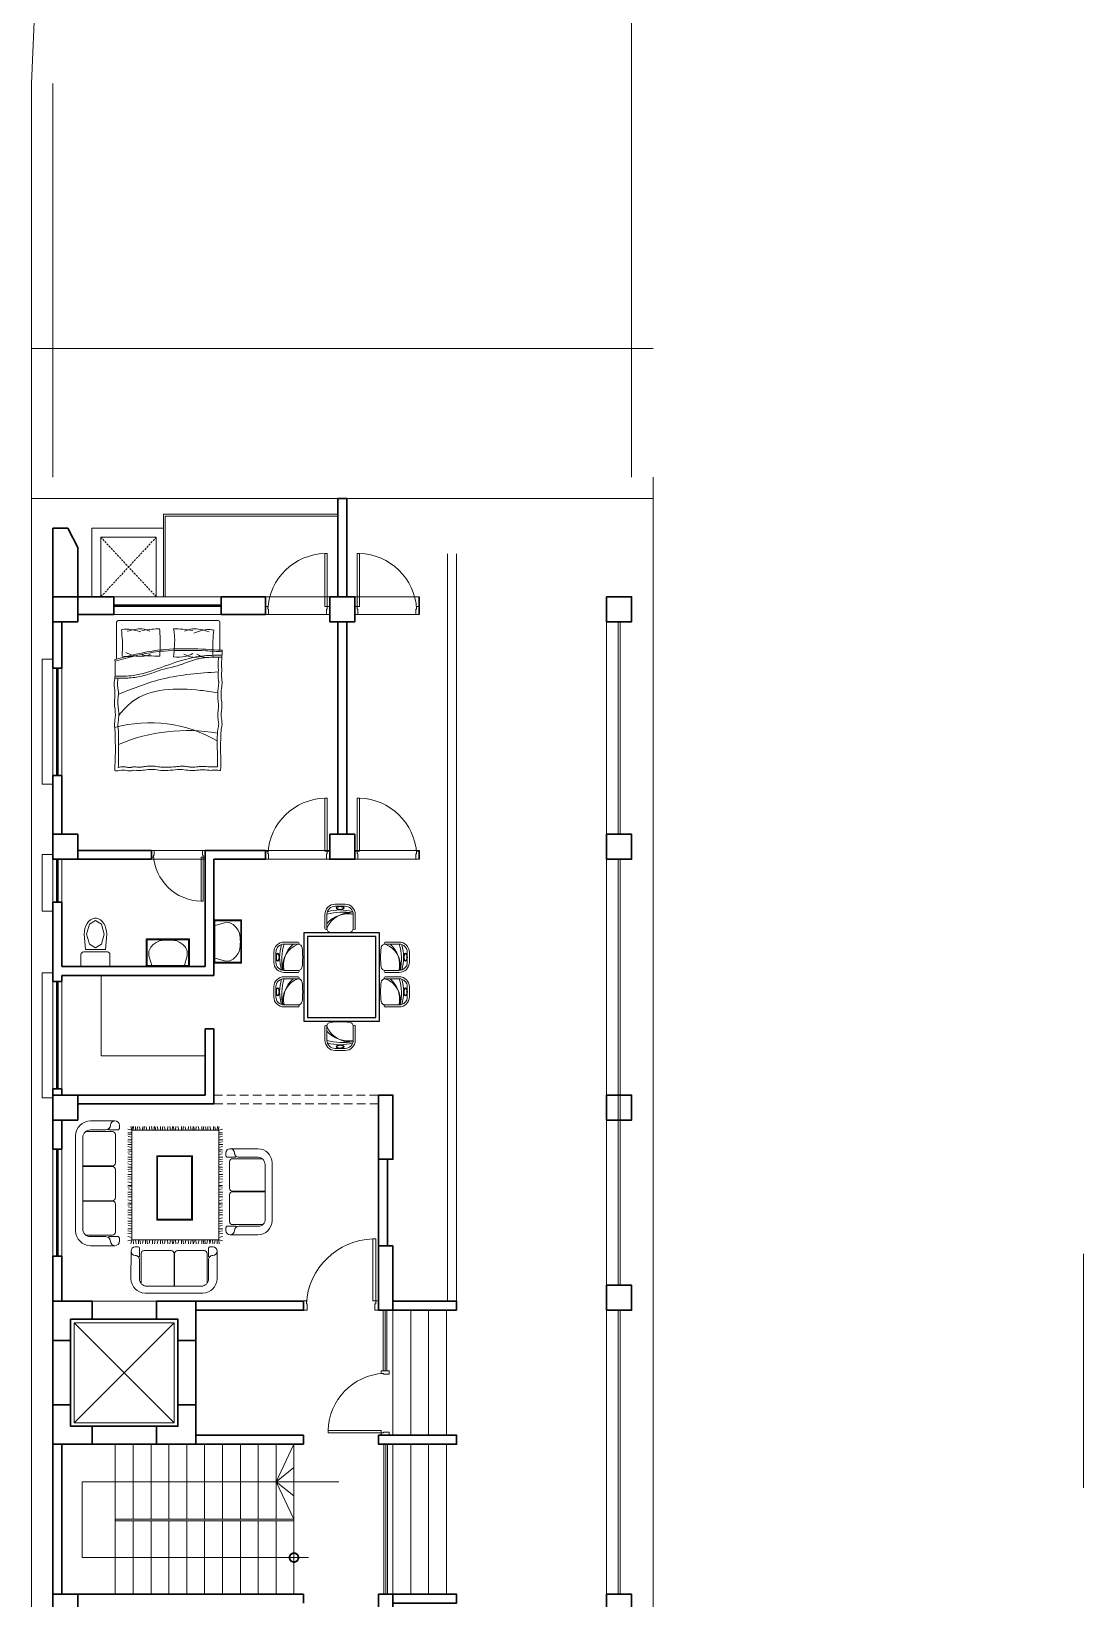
# Model space of a CAD drawing. Header units: inches. Extents: x 23587 to 406221, y -226199 to -75910.
# Drawn here: x 405384 to 405973, y -220460 to -219583 of the extents above; entities that cross this region are included whole.
import ezdxf

# ---------------------------------------------------------------- set-up
doc = ezdxf.new("R2010")
doc.units = ezdxf.units.IN
doc.header["$LTSCALE"] = 25.4
doc.header["$MEASUREMENT"] = 0
doc.linetypes.add('DASHED', pattern=[0.75, 0.5, -0.25])
doc.linetypes.add('DASHED2', pattern=[9.525, 6.35, -3.175])
doc.layers.add('DOOR', color=42, linetype='Continuous')
for name, color, linetype, lineweight in [('FIXTURE', 8, 'Continuous', 13), ('Fresh air fan', 250, 'Continuous', 0), ('FUR', 24, 'Continuous', 13)]:
    doc.layers.add(name, color=color, linetype=linetype, lineweight=lineweight)

# ---------------------------------------------------------------- blocks, each defined once
blk = doc.blocks.new('VNBVN')
at = {"layer": 'DOOR', "color": 8, "lineweight": 5}
for points in [[(24894.12, -74768.93), (24892.62, -74768.93), (24892.62, -74801.93), (24894.12, -74801.93)], [(24855.62, -74801.93), (24855.62, -74806.93), (24857.62, -74806.93), (24857.62, -74803.43), (24857.12, -74803.43), (24857.12, -74801.93)], [(24895.62, -74801.93), (24895.62, -74806.93), (24893.62, -74806.93), (24893.62, -74803.43), (24894.12, -74803.43), (24894.12, -74801.93)]]:
    blk.add_lwpolyline(points, close=True, dxfattribs=at)
blk.add_arc((24893.65, -74805.51), 36.59, 91.61664, 176.74645, dxfattribs=at)
blk = doc.blocks.new('FGHFDHF')
at = {"layer": 'FUR', "color": 253, "lineweight": 5}
for p, q in [((956.1, -4475.44), (989.1, -4475.44)), ((987.2, -4475.44), (1011.99, -4475.44)), ((955.15, -4492.06), (955.15, -4476.39)), ((1012.94, -4476.39), (1012.94, -4497.01))]:
    blk.add_line(p, q, dxfattribs=at)
for centre, radius, start, end in [((956.1, -4476.39), 0.95, 90, 180), ((1011.99, -4476.39), 0.95, 0, 90), ((973.25, -4636.83), 99.85, 67.28718, 99.64959), ((994.26, -4607.39), 74.77, 74.62827, 120.25371)]:
    blk.add_arc(centre, radius, start, end, dxfattribs=at)
for points in [[(958.53, -4480.71), (961.17, -4480.43), (969.81, -4482.53)], [(958.53, -4480.71), (959.07, -4486.67), (958.95, -4495.71)], [(961.2, -4481.62), (970.54, -4480.09), (974.91, -4481.26)], [(970.3, -4481.05), (975.97, -4480.29), (981.07, -4479.96)], [(981.07, -4479.96), (980.59, -4483.29), (981.15, -4495.69)], [(988.86, -4479.96), (988.56, -4488.07), (988.78, -4495.33)], [(998.92, -4481.05), (993.25, -4480.29), (988.86, -4479.96)], [(1006.96, -4481.41), (998.68, -4480.09), (994.31, -4481.26)], [(1010.26, -4480.5), (1006.99, -4480.22), (999.41, -4481.79)], [(1010.26, -4480.5), (1009.72, -4486.67), (1009.84, -4495.35)], [(953.85, -4492.06), (990.03, -4492.03), (1013.99, -4497.29)], [(953.85, -4492.06), (954.05, -4496.42), (954.2, -4500.53), (954.12, -4503.97), (954.27, -4506.04), (953.9, -4509.69), (954.2, -4513.28), (954.35, -4519.34), (953.96, -4522.76), (954.42, -4529.17), (953.91, -4533.48), (954.51, -4537.37), (954.68, -4540.71), (954.64, -4552.34), (954.53, -4556.51), (954.79, -4559.39)], [(953.97, -4494.8), (965.52, -4495.31), (989.03, -4502.05), (1003.61, -4506.17), (1013.8, -4506.55)], [(958.95, -4495.71), (963.65, -4495.92), (968.1, -4494.25)], [(965.42, -4495.48), (970.32, -4495.97), (975.3, -4494.23)], [(970.21, -4493.84), (974.47, -4495.51), (981.15, -4495.69)], [(998.82, -4494.7), (994.74, -4495.15), (988.78, -4495.33)], [(1007.7, -4493.36), (998.9, -4495.61), (993.92, -4494.23)], [(1009.84, -4495.35), (1005.57, -4495.56), (1000.34, -4494.66)], [(1013.96, -4559.4), (1013.82, -4555.04), (1013.72, -4543.93), (1013.83, -4540.48), (1013.71, -4538.41), (1014.12, -4534.77), (1013.87, -4531.17), (1013.79, -4525.11), (1014.22, -4521.7), (1013.85, -4515.29), (1014.4, -4510.98), (1013.85, -4507.09), (1013.72, -4503.75), (1013.82, -4499.11), (1013.84, -4498.08), (1013.99, -4497.29)], [(956.04, -4504.12), (986.93, -4508.02), (1011.93, -4516.66)], [(956.33, -4515.81), (965.94, -4514.49), (1004.34, -4520.97), (1011.76, -4528.47)], [(1013.96, -4559.4), (1013.3, -4559.58), (1009.2, -4559.13), (1005.75, -4559.63), (1003.6, -4559.28), (1000.03, -4559.39), (996.36, -4558.98), (991.63, -4558.86), (986.96, -4559.41), (976.16, -4558.83), (971.74, -4559.33), (967.98, -4559.2), (964.41, -4558.94), (960.05, -4559.27), (957.67, -4559.14), (954.79, -4559.39)]]:
    blk.add_spline(points, degree=3, dxfattribs=at)
for points, knots in [([(953.87, -4492.86), (956.91, -4492.68), (959.92, -4492.49), (968.91, -4492.07), (974.87, -4491.96), (987.19, -4492.51), (989.11, -4492.71), (992.94, -4493.22), (994.85, -4493.54), (1000.58, -4494.65), (1004.38, -4495.58), (1010.05, -4497.06), (1011.91, -4497.56), (1013.78, -4498.07)], [0, 0, 0, 0, 9.44479, 9.44479, 28.334371, 28.334371, 34.525324, 34.525324, 40.716276, 40.716276, 53.09818, 53.09818, 59.167455, 59.167455, 59.167455, 59.167455]), ([(954.02, -4495.95), (954.66, -4495.94), (955.22, -4495.93), (956.92, -4495.91), (958.04, -4495.91), (960.65, -4495.96), (962.12, -4496.04), (964.34, -4496.28), (965.11, -4496.39), (966.63, -4496.67), (967.39, -4496.84), (969.67, -4497.43), (971.19, -4497.91), (975.62, -4499.52), (978.55, -4500.82), (987.59, -4502.73), (989.16, -4503.37), (992.33, -4504.56), (993.94, -4505.11), (996.99, -4506.02), (998.44, -4506.39), (1001.18, -4506.96), (1002.47, -4507.18), (1005.06, -4507.48), (1006.36, -4507.57), (1009.75, -4507.71), (1011.84, -4507.7), (1014.17, -4507.64)], [0, 0, 0, 0, 1.782034, 1.782034, 5.346101, 5.346101, 10.196119, 10.196119, 12.82454, 12.82454, 15.45296, 15.45296, 20.709801, 20.709801, 30.775139, 30.775139, 35.955445, 35.955445, 41.13575, 41.13575, 45.691005, 45.691005, 49.650261, 49.650261, 53.609516, 53.609516, 60.078988, 60.078988, 60.078988, 60.078988]), ([(955.96, -4495.92), (955.98, -4496.87), (955.99, -4497.06), (956.03, -4497.74), (956.06, -4498.24), (956.09, -4499.23), (956.1, -4499.71), (956.1, -4500.5), (956.09, -4500.81), (956.07, -4501.4), (956.05, -4501.69), (956.01, -4502.52), (955.99, -4503.04), (956.01, -4503.73), (956.02, -4503.93), (956.06, -4504.37), (956.08, -4504.6), (956.13, -4505.14), (956.16, -4505.44), (956.17, -4505.96), (956.17, -4506.16), (956.16, -4506.55), (956.15, -4506.74), (956.1, -4507.3), (956.06, -4507.64), (955.97, -4508.33), (955.92, -4508.65), (955.85, -4509.17), (955.83, -4509.37), (955.8, -4509.71), (955.79, -4509.86), (955.79, -4510.33), (955.81, -4510.68), (955.87, -4511.46), (955.93, -4511.9), (956.05, -4512.84), (956.12, -4513.34), (956.23, -4514.35), (956.27, -4514.86), (956.37, -4516.4), (956.39, -4517.43), (956.31, -4518.85), (956.28, -4519.22), (956.19, -4519.96), (956.15, -4520.31), (956.04, -4521.04), (955.99, -4521.41), (955.91, -4522.04), (955.89, -4522.3), (955.86, -4522.75), (955.86, -4522.94), (955.86, -4523.35), (955.87, -4523.55), (955.91, -4524.19), (955.96, -4524.64), (956.12, -4525.86), (956.23, -4526.66), (956.32, -4527.88), (956.33, -4528.26), (956.33, -4528.85), (956.33, -4529.06), (956.29, -4529.7), (956.24, -4530.11), (956.08, -4531.22), (955.95, -4531.87), (955.84, -4532.7), (955.82, -4532.94), (955.81, -4533.34), (955.81, -4533.5), (955.83, -4533.84), (955.84, -4534.02), (955.92, -4534.58), (955.99, -4534.99), (956.17, -4535.87), (956.27, -4536.35), (956.39, -4537.08), (956.42, -4537.31), (956.47, -4537.76), (956.49, -4537.99), (956.54, -4538.65), (956.55, -4539.08), (956.57, -4539.89), (956.58, -4540.27), (956.58, -4541.38), (956.59, -4542.12), (956.59, -4543.62), (956.58, -4544.38), (956.54, -4552.56), (956.52, -4552.97), (956.48, -4553.77), (956.46, -4554.16), (956.42, -4554.97), (956.41, -4555.38), (956.41, -4556.17), (956.43, -4556.56), (956.46, -4557.06), (956.47, -4557.17), (956.47, -4557.28)], [4.978875, 4.978875, 4.978875, 4.978875, 5.579958, 5.579958, 7.128971, 7.128971, 8.556084, 8.556084, 9.447278, 9.447278, 10.338472, 10.338472, 12.12086, 12.12086, 12.894639, 12.894639, 13.668418, 13.668418, 14.503571, 14.503571, 15.001558, 15.001558, 15.499545, 15.499545, 16.495519, 16.495519, 17.564655, 17.564655, 18.292536, 18.292536, 18.900849, 18.900849, 20.192298, 20.192298, 21.675724, 21.675724, 23.192838, 23.192838, 24.709952, 24.709952, 27.744179, 27.744179, 28.804202, 28.804202, 29.864225, 29.864225, 31.092823, 31.092823, 32.047926, 32.047926, 32.815273, 32.815273, 33.58262, 33.58262, 35.117314, 35.117314, 37.547779, 37.547779, 38.580626, 38.580626, 39.140234, 39.140234, 40.25945, 40.25945, 42.367848, 42.367848, 43.307358, 43.307358, 44.028218, 44.028218, 44.749078, 44.749078, 46.190798, 46.190798, 47.632517, 47.632517, 48.262773, 48.262773, 48.893028, 48.893028, 50.153538, 50.153538, 51.319075, 51.319075, 53.650149, 53.650149, 55.981222, 55.981222, 57.240447, 57.240447, 58.499671, 58.499671, 59.872408, 59.872408, 61.240897, 61.240897, 61.619663, 61.619663, 61.619663, 61.619663]), ([(1012.01, -4557.66), (1012.01, -4557.64), (1012.01, -4557.62), (1011.99, -4556.94), (1011.97, -4556.29), (1011.92, -4555.16), (1011.9, -4554.68), (1011.85, -4553.69), (1011.83, -4553.19), (1011.81, -4552.2), (1011.8, -4544.72), (1011.82, -4543.93), (1011.83, -4543.62), (1011.86, -4543.03), (1011.88, -4542.75), (1011.93, -4541.91), (1011.95, -4541.39), (1011.94, -4540.7), (1011.94, -4540.51), (1011.9, -4540.07), (1011.88, -4539.83), (1011.84, -4539.29), (1011.82, -4538.99), (1011.81, -4538.47), (1011.81, -4538.27), (1011.83, -4537.88), (1011.84, -4537.69), (1011.89, -4537.14), (1011.94, -4536.79), (1012.04, -4536.11), (1012.1, -4535.78), (1012.17, -4535.27), (1012.19, -4535.07), (1012.22, -4534.73), (1012.23, -4534.58), (1012.25, -4534.1), (1012.23, -4533.76), (1012.17, -4532.98), (1012.12, -4532.54), (1012.01, -4531.6), (1011.95, -4531.09), (1011.85, -4530.08), (1011.82, -4529.57), (1011.74, -4528.03), (1011.73, -4527), (1011.83, -4525.58), (1011.87, -4525.21), (1011.96, -4524.48), (1012.01, -4524.13), (1012.12, -4523.4), (1012.18, -4523.02), (1012.26, -4522.4), (1012.29, -4522.14), (1012.32, -4521.68), (1012.33, -4521.49), (1012.33, -4521.09), (1012.32, -4520.88), (1012.29, -4520.25), (1012.24, -4519.8), (1012.1, -4518.58), (1012, -4517.77), (1011.93, -4516.55), (1011.92, -4516.18), (1011.93, -4515.58), (1011.93, -4515.37), (1011.98, -4514.73), (1012.03, -4514.32), (1012.21, -4513.22), (1012.34, -4512.56), (1012.46, -4511.73), (1012.48, -4511.49), (1012.5, -4511.1), (1012.51, -4510.94), (1012.49, -4510.6), (1012.48, -4510.42), (1012.41, -4509.86), (1012.34, -4509.45), (1012.23, -4508.86), (1012.23, -4508.66), (1012.2, -4507.68)], [1.890882, 1.890882, 1.890882, 1.890882, 1.960247, 1.960247, 4.030945, 4.030945, 5.579958, 5.579958, 7.128971, 7.128971, 8.556084, 8.556084, 9.447278, 9.447278, 10.338472, 10.338472, 12.12086, 12.12086, 12.894639, 12.894639, 13.668418, 13.668418, 14.503571, 14.503571, 15.001558, 15.001558, 15.499545, 15.499545, 16.495519, 16.495519, 17.564655, 17.564655, 18.292536, 18.292536, 18.900849, 18.900849, 20.192298, 20.192298, 21.675724, 21.675724, 23.192838, 23.192838, 24.709952, 24.709952, 27.744179, 27.744179, 28.804202, 28.804202, 29.864225, 29.864225, 31.092823, 31.092823, 32.047926, 32.047926, 32.815273, 32.815273, 33.58262, 33.58262, 35.117314, 35.117314, 37.547779, 37.547779, 38.580626, 38.580626, 39.140234, 39.140234, 40.25945, 40.25945, 42.367848, 42.367848, 43.307358, 43.307358, 44.028218, 44.028218, 44.749078, 44.749078, 46.190798, 46.190798, 46.680276, 46.680276, 46.680276, 46.680276]), ([(1012.01, -4557.66), (1011.95, -4557.65), (1011.88, -4557.63), (1011.46, -4557.55), (1011.06, -4557.45), (1010.37, -4557.33), (1010.13, -4557.29), (1009.7, -4557.25), (1009.53, -4557.23), (1009.2, -4557.23), (1009.04, -4557.23), (1008.74, -4557.25), (1008.59, -4557.26), (1008.18, -4557.31), (1007.92, -4557.36), (1007.27, -4557.49), (1006.92, -4557.57), (1006.32, -4557.69), (1006.07, -4557.73), (1005.84, -4557.73), (1005.79, -4557.73), (1005.67, -4557.72), (1005.6, -4557.72), (1005.38, -4557.68), (1005.2, -4557.65), (1004.81, -4557.57), (1004.62, -4557.53), (1004.27, -4557.46), (1004.12, -4557.43), (1003.82, -4557.39), (1003.67, -4557.37), (1003.39, -4557.35), (1003.25, -4557.34), (1002.84, -4557.33), (1002.58, -4557.33), (1001.77, -4557.37), (1001.27, -4557.42), (1000.58, -4557.47), (1000.37, -4557.48), (1000.04, -4557.49), (999.92, -4557.49), (999.67, -4557.49), (999.55, -4557.48), (999.16, -4557.45), (998.89, -4557.43), (998.2, -4557.34), (997.76, -4557.27), (996.84, -4557.13), (996.34, -4557.06), (995.35, -4556.95), (994.86, -4556.92), (993.68, -4556.87), (993, -4556.87), (992.02, -4556.92), (991.72, -4556.94), (990.81, -4557.04), (990.22, -4557.13), (989.17, -4557.29), (988.7, -4557.36), (987.89, -4557.46), (987.55, -4557.49), (987, -4557.52), (986.79, -4557.52), (986.34, -4557.5), (986.11, -4557.49), (980.9, -4557.42), (980.4, -4557.35), (979.1, -4557.16), (978.28, -4557.03), (977.06, -4556.94), (976.71, -4556.92), (976.12, -4556.92), (975.89, -4556.93), (975.45, -4556.95), (975.23, -4556.97), (974.59, -4557.04), (974.18, -4557.09), (973.36, -4557.21), (972.95, -4557.27), (972.29, -4557.36), (972.04, -4557.39), (971.57, -4557.44), (971.37, -4557.45), (970.93, -4557.46), (970.72, -4557.47), (970.05, -4557.46), (969.6, -4557.44), (968.54, -4557.36), (967.93, -4557.29), (966.63, -4557.15), (965.95, -4557.08), (964.98, -4557.04), (964.73, -4557.04), (964.16, -4557.04), (963.86, -4557.06), (963.29, -4557.1), (963.01, -4557.13), (962.2, -4557.21), (961.7, -4557.28), (960.99, -4557.34), (960.76, -4557.35), (960.39, -4557.37), (960.25, -4557.37), (959.94, -4557.37), (959.76, -4557.36), (959.38, -4557.34), (959.18, -4557.32), (958.71, -4557.29), (958.44, -4557.27), (957.88, -4557.24), (957.6, -4557.24), (957.05, -4557.25), (956.78, -4557.26), (956.5, -4557.28), (956.49, -4557.28), (956.47, -4557.28)], [2.468295, 2.468295, 2.468295, 2.468295, 2.72176, 2.72176, 3.951616, 3.951616, 4.554057, 4.554057, 4.947685, 4.947685, 5.279448, 5.279448, 5.611211, 5.611211, 6.274736, 6.274736, 7.407159, 7.407159, 8.539581, 8.539581, 8.895906, 8.895906, 9.25223, 9.25223, 9.96488, 9.96488, 10.540138, 10.540138, 10.926568, 10.926568, 11.265437, 11.265437, 11.604305, 11.604305, 12.282043, 12.282043, 13.80513, 13.80513, 14.589285, 14.589285, 15.07888, 15.07888, 15.568475, 15.568475, 16.547664, 16.547664, 17.979548, 17.979548, 19.423334, 19.423334, 20.86712, 20.86712, 22.816137, 22.816137, 23.668334, 23.668334, 25.42301, 25.42301, 26.987851, 26.987851, 28.246059, 28.246059, 29.092679, 29.092679, 29.9393, 29.9393, 31.632541, 31.632541, 34.096495, 34.096495, 35.066902, 35.066902, 35.672463, 35.672463, 36.278023, 36.278023, 37.489145, 37.489145, 38.810083, 38.810083, 39.709316, 39.709316, 40.493116, 40.493116, 41.276917, 41.276917, 42.844517, 42.844517, 44.859637, 44.859637, 46.874757, 46.874757, 47.587839, 47.587839, 48.406198, 48.406198, 49.224558, 49.224558, 50.861277, 50.861277, 51.682262, 51.682262, 52.22872, 52.22872, 52.899541, 52.899541, 53.570363, 53.570363, 54.377246, 54.377246, 55.115182, 55.115182, 55.853119, 55.853119, 55.895222, 55.895222, 55.895222, 55.895222])]:
    blk.add_open_spline(points, degree=3, knots=knots, dxfattribs=at)
blk = doc.blocks.new('BVBVC')
at = {"layer": 'FIXTURE'}
for p, q in [((33100.48, 896.08), (33098.14, 895.01)), ((33103.06, 896.03), (33100.48, 896.08)), ((33108.95, 894.33), (33103.06, 896.03)), ((33095.47, 891.94), (33094.65, 890.17)), ((33096.64, 893.61), (33095.47, 891.94)), ((33098.14, 895.01), (33096.64, 893.61)), ((33108.95, 876.33), (33108.95, 894.33)), ((33094.65, 880.48), (33095.47, 878.72)), ((33095.47, 878.72), (33096.64, 877.04)), ((33096.64, 877.04), (33098.14, 875.64)), ((33098.14, 875.64), (33100.48, 874.58)), ((33100.48, 874.58), (33103.06, 874.63)), ((33103.06, 874.63), (33108.95, 876.33))]:
    blk.add_line(p, q, dxfattribs=at)
blk.add_arc((33119.15, 885.33), 24.97, 168.8173, 191.1827, dxfattribs=at)
blk = doc.blocks.new('COM')
at = {"layer": 'FIXTURE', "linetype": 'Continuous'}
for p, q in [((-9.65, 29.96), (8.35, 29.96)), ((-9.65, 22.46), (-9.65, 29.96)), ((8.35, 29.96), (8.35, 22.46)), ((6.85, 20.96), (-8.15, 20.96)), ((-7.65, 9.96), (-6.81, 19.46)), ((-7.65, 9.96), (-7.53, 8.12)), ((5.52, 19.46), (-6.81, 19.46)), ((-4.37, 16.17), (-6.15, 9.96)), ((-6.15, 9.96), (-4.37, 3.75)), ((-0.65, 18.46), (-4.37, 16.17)), ((3.08, 16.17), (-0.65, 18.46)), ((4.85, 9.96), (3.08, 16.17)), ((3.08, 3.75), (4.85, 9.96)), ((6.35, 9.96), (5.52, 19.46)), ((6.23, 8.12), (6.35, 9.96)), ((-7.53, 8.12), (-7.17, 6.34)), ((-7.17, 6.34), (-6.6, 4.69)), ((-6.6, 4.69), (-5.82, 3.22)), ((-5.82, 3.22), (-4.86, 1.98)), ((-4.86, 1.98), (-3.77, 1.01)), ((-4.37, 3.75), (-0.65, 1.46)), ((-3.77, 1.01), (-2.56, 0.34)), ((-2.56, 0.34), (-1.29, 0)), ((-1.29, 0), (0, 0)), ((-0.65, 1.46), (3.08, 3.75)), ((0, 0), (1.27, 0.34)), ((1.27, 0.34), (2.47, 1.01)), ((2.47, 1.01), (3.57, 1.98)), ((3.57, 1.98), (4.53, 3.22)), ((4.53, 3.22), (5.31, 4.69)), ((5.31, 4.69), (5.88, 6.34)), ((5.88, 6.34), (6.23, 8.12))]:
    blk.add_line(p, q, dxfattribs=at)
for centre, start, end in [((-8.15, 22.46), 180, 270), ((6.85, 22.46), 270, 0)]:
    blk.add_arc(centre, 1.5, start, end, dxfattribs=at)
blk = doc.blocks.new('SC')
at = {"layer": 'FUR', "color": 251, "lineweight": 5, "true_color": 0x636466}
for p, q in [((-11.4, -3.6), (-11.4, 6.6)), ((-9.9, -3.6), (-9.9, 6.6)), ((9.3, -3.6), (9.3, 6.6)), ((10.8, -3.6), (10.8, 6.6)), ((-3.9, -9.6), (3.3, -9.6)), ((-3.9, -11.1), (3.3, -11.1))]:
    blk.add_line(p, q, dxfattribs=at)
for centre, radius, start, end in [((-10.7, 6.6), 0.749, 0, 180), ((-6.9, 6.6), 3, 97.5016, 180), ((-6, 16.3), 20.3, 258.8938, 318.844), ((-7.1, 12.9), 17.6, 260.9859, 338.7364), ((-0.3, -43.6), 53.6, 82.4984, 97.5016), ((6.3, 6.6), 3, 0, 82.4984), ((10, 6.6), 0.749, 0, 180), ((-3.9, -3.6), 7.5, 180, 270), ((-3.9, -3.6), 6, 180, 270), ((-1.9, 33.6), 38.9, 258.169, 286.7102), ((-0.3, 24.1), 31, 252.5915, 287.4085), ((3.3, -3.6), 6, 270, 0), ((3.3, -3.6), 7.5, 270, 0)]:
    blk.add_arc(centre, radius, start, end, dxfattribs=at)
at = {"layer": 'FUR', "color": 251, "lineweight": 5, "true_color": 0x636466, "extrusion": (0, 0, -1)}
blk.add_ellipse((-0.3, -8.3), major_axis=(2.95, 0), ratio=0.451831, dxfattribs=at)
at = {"layer": 'FUR', "color": 251, "lineweight": 5, "true_color": 0x636466}
blk.add_open_spline([(2.3, -8.3), (2.3, -8.3), (2.3, -8.4), (2.2, -8.5), (2.2, -8.6), (2, -8.7), (1.9, -8.8), (1.5, -9), (1.1, -9.1), (0.2, -9.3), (-0.3, -9.3), (-1.2, -9.2), (-1.7, -9.1), (-2.3, -8.9), (-2.5, -8.8), (-2.8, -8.6), (-2.8, -8.5), (-2.9, -8.4), (-2.9, -8.3), (-2.9, -8.2), (-2.9, -8.1), (-2.7, -8), (-2.6, -7.9), (-2.4, -7.7), (-2.2, -7.6), (-1.6, -7.4), (-1, -7.3), (0.1, -7.3), (0.7, -7.4), (1.5, -7.6), (1.7, -7.7), (2.1, -7.9), (2.2, -8), (2.3, -8.2), (2.3, -8.2), (2.3, -8.3), (2.3, -8.3), (2.3, -8.3)], degree=3, knots=[0, 0, 0, 0, 0.234262, 0.234262, 0.468524, 0.468524, 0.702786, 0.702786, 1.220033, 1.220033, 1.73728, 1.73728, 2.254527, 2.254527, 2.632082, 2.632082, 2.916235, 2.916235, 3.200389, 3.200389, 3.484542, 3.484542, 3.768696, 3.768696, 4.052849, 4.052849, 4.656099, 4.656099, 5.25935, 5.25935, 5.665501, 5.665501, 5.976888, 5.976888, 6.228256, 6.228256, 6.283185, 6.283185, 6.283185, 6.283185], dxfattribs=at)
blk = doc.blocks.new('gfhjfdjh')
at = {"layer": 'Fresh air fan', "color": 250, "lineweight": 5, "ltscale": 0.09}
for p, q in [((15038.19, -15862.53), (14995.89, -15862.53)), ((14995.89, -15862.53), (14995.89, -15911.92)), ((15038.19, -15862.53), (15038.19, -15911.92)), ((15038.19, -15911.92), (14995.89, -15911.92))]:
    blk.add_line(p, q, dxfattribs=at)
at = {"layer": 'Fresh air fan', "color": 250, "lineweight": 25, "ltscale": 0.09}
for points in [[(14995.89, -15862.53), (15038.19, -15862.53), (15038.19, -15911.92), (14995.89, -15911.92)], [(14997.89, -15864.53), (15036.19, -15864.53), (15036.19, -15909.92), (14997.89, -15909.92)]]:
    blk.add_lwpolyline(points, close=True, dxfattribs=at)
at = {"layer": 'FUR'}
for p, xscale, yscale, zscale, rotation in [((15015.96, -15854.6), 0.764999999992142, 0.764999999992142, 0.764999999992142, 180), ((14987.6, -15879.19), 0.7650000000012369, 0.7650000000012369, 0.7650000000012369, 270), ((15046.47, -15879.19), -0.7650000000012369, 0.7650000000012369, 0.7650000000012369, 90), ((14987.6, -15898.54), 0.7650000000012369, 0.7650000000012369, 0.7650000000012369, 270), ((15046.47, -15898.54), -0.7650000000012369, 0.7650000000012369, 0.7650000000012369, 90)]:
    blk.add_blockref('SC', p, dxfattribs=dict(at, xscale=xscale, yscale=yscale, zscale=zscale, rotation=rotation))
at = {"layer": 'FUR', "extrusion": (0, 0, -1), "xscale": 0.764999999992142, "yscale": 0.764999999992142, "zscale": -0.764999999992142}
blk.add_blockref('SC', (-15015.96, -15919.56), dxfattribs=at)
blk = doc.blocks.new('BVBCVBCV')
at = {"layer": 'FUR', "color": 8, "lineweight": 9}
for p, q in [((83412.25, -7880.34), (83395.41, -7880.34)), ((83398.11, -7874.63), (83413.5, -7874.67)), ((83410.5, -7918.04), (83410.13, -7918.52)), ((83414.65, -7918.04), (83413.33, -7918.04))]:
    blk.add_line(p, q, dxfattribs=at)
at = {"layer": 'FUR', "color": 8, "linetype": 'Continuous', "lineweight": 9}
for p, q in [((83408.69, -7918.04), (83397.94, -7918.04)), ((83413.5, -7922.85), (83398.08, -7922.85)), ((83410.5, -7918.04), (83415.1, -7918.04)), ((83415.9, -7918.84), (83415.9, -7920.45))]:
    blk.add_line(p, q, dxfattribs=at)
at = {"layer": 'FUR', "color": 8, "lineweight": 9}
for points in [[(83393.93, -7914.03), (83393.93, -7883.45, -0.416121), (83397.97, -7879.44), (83408.69, -7879.48)], [(83412.25, -7898.74, 0.414214), (83413.85, -7897.14), (83413.85, -7881.95, 0.414214), (83412.25, -7880.34)], [(83412.25, -7899.08, -0.414214), (83413.85, -7900.68), (83413.85, -7915.63, -0.414214), (83412.25, -7917.24)]]:
    blk.add_lwpolyline(points, format="xyb", dxfattribs=at)
for points in [[(83415.9, -7877.08, 1), (83411.09, -7877.08, -0.235426), (83410.13, -7879), (83410.5, -7879.48), (83415.1, -7879.48, 0.414214), (83415.9, -7878.68)], [(83415.9, -7920.45, -1), (83411.09, -7920.45, 0.235426), (83410.13, -7918.52), (83410.5, -7918.04), (83415.1, -7918.04, -0.414214), (83415.9, -7918.84)]]:
    blk.add_lwpolyline(points, format="xyb", close=True, dxfattribs=at)
for points in [[(83393.93, -7898.74), (83412.25, -7898.74)], [(83393.93, -7899.08), (83412.25, -7899.08)], [(83412.25, -7917.24), (83395.54, -7917.24)]]:
    blk.add_lwpolyline(points, dxfattribs=at)
for centre, radius, start, end in [((83398.08, -7882.65), 8.02, 89.78945, 179.50941), ((83397.94, -7914.03), 4.01, 179.99951, 269.99951)]:
    blk.add_arc(centre, radius, start, end, dxfattribs=at)
at = {"layer": 'FUR', "color": 8, "linetype": 'Continuous', "lineweight": 9}
for centre, radius, start, end in [((83408.69, -7877.08), 2.41, 269.99951, 359.99951), ((88361.56, -7898.74), 4971.52, 179.81377, 180.18624), ((83398.08, -7914.83), 8.02, 180.49085, 269.99951), ((83408.69, -7920.45), 2.41, 359.99951, 89.99951), ((83413.5, -7920.45), 2.41, 179.99951, 359.99951), ((83415.1, -7918.84), 0.802, 359.99951, 89.99951)]:
    blk.add_arc(centre, radius, start, end, dxfattribs=at)
blk = doc.blocks.new('carpet')
at = {"color": 251, "lineweight": 5, "ltscale": 0.2, "true_color": 0x636466}
for p, q in [((34806.2, -5271.6), (34802.7, -5271.7)), ((34806.2, -5270.2), (34802.8, -5269.3)), ((34806.2, -5273.5), (34802.8, -5274)), ((34806.2, -5276.1), (34802.8, -5276.1)), ((34806.2, -5277.4), (34802.8, -5278)), ((34806.2, -5270.2), (34805.2, -5266.8)), ((34808.3, -5270.2), (34809.2, -5266.8)), ((34811.9, -5270.2), (34811.7, -5266.7)), ((34813.5, -5270.2), (34814.1, -5266.8)), ((34815.9, -5270.2), (34815.8, -5266.7)), ((34818.1, -5270.2), (34818.6, -5267.1)), ((34820.7, -5270.2), (34820.2, -5266.8)), ((34822.5, -5270.2), (34822.5, -5266.8)), ((34824.7, -5270.2), (34825.5, -5266.8)), ((34828.2, -5270.2), (34828, -5266.7)), ((34829.8, -5270.2), (34830.4, -5266.8)), ((34832.2, -5270.2), (34832.1, -5266.7)), ((34834.4, -5270.2), (34835, -5267.1)), ((34837.1, -5270.2), (34836.5, -5266.8)), ((34838.2, -5270.2), (34838.2, -5266.8)), ((34840.4, -5270.2), (34841.2, -5266.8)), ((34843.9, -5270.2), (34843.7, -5266.7)), ((34845.5, -5270.2), (34846.1, -5266.8)), ((34847.9, -5270.2), (34847.8, -5266.7)), ((34850.1, -5270.2), (34850.7, -5267.1)), ((34852.8, -5270.2), (34852.2, -5266.8)), ((34853.8, -5270.2), (34853.8, -5266.8)), ((34856, -5270.2), (34856.8, -5266.8)), ((34859.5, -5270.2), (34859.3, -5266.7)), ((34861.1, -5270.2), (34861.7, -5266.8)), ((34863.5, -5270.2), (34863.4, -5266.7)), ((34865.7, -5270.2), (34866.3, -5267.1)), ((34868.4, -5270.2), (34867.8, -5266.8)), ((34869.7, -5270.2), (34869.7, -5266.8)), ((34871.8, -5270.2), (34872.7, -5266.8)), ((34874.6, -5270.2), (34874.4, -5266.7)), ((34876.2, -5270.2), (34876.8, -5266.8)), ((34878.6, -5270.2), (34878.5, -5266.7)), ((34880.8, -5270.2), (34881.4, -5267.1)), ((34883.5, -5270.2), (34882.9, -5266.8)), ((34884.8, -5270.2), (34884.8, -5266.8)), ((34886.9, -5270.2), (34887.8, -5266.8)), ((34889.7, -5270.2), (34889.5, -5266.7)), ((34891.3, -5270.2), (34891.9, -5266.8)), ((34893.7, -5270.2), (34893.6, -5266.7)), ((34895.9, -5270.2), (34896.5, -5267.1)), ((34898.6, -5270.2), (34898, -5266.8)), ((34899.9, -5270.2), (34899.9, -5266.8)), ((34902, -5270.2), (34902.9, -5266.8)), ((34902, -5270.2), (34902.9, -5266.8)), ((34902, -5270.2), (34905.3, -5269.3)), ((34902, -5271.4), (34905.3, -5270.5)), ((34902, -5271.6), (34905.4, -5271.7)), ((34902, -5273.5), (34905.3, -5273.5)), ((34902, -5274.8), (34905.3, -5275.4)), ((34902, -5277.5), (34905.1, -5276.9)), ((34806.2, -5288.3), (34802.7, -5288.4)), ((34806.2, -5282.1), (34802.8, -5282.1)), ((34806.2, -5283.4), (34802.8, -5284)), ((34806.2, -5290.7), (34802.8, -5290.1)), ((34806.2, -5293.3), (34802.8, -5292.5)), ((34806.2, -5280.1), (34803.1, -5279.5)), ((34806.2, -5286.1), (34803.1, -5285.5)), ((34902, -5279.7), (34905.4, -5279.8)), ((34902, -5280.8), (34905.3, -5281.4)), ((34902, -5283.5), (34905.1, -5282.9)), ((34902, -5285.7), (34905.4, -5285.8)), ((34902, -5288.1), (34905.3, -5287.5)), ((34902, -5289.7), (34905.4, -5289.9)), ((34902, -5291.3), (34905.3, -5290.4)), ((34902, -5293.3), (34905.3, -5292.5)), ((34806.2, -5301.6), (34802.7, -5301.7)), ((34806.2, -5305.6), (34802.7, -5305.8)), ((34806.2, -5295.5), (34802.8, -5295.5)), ((34806.2, -5296.8), (34802.8, -5297.3)), ((34806.2, -5304), (34802.8, -5303.4)), ((34806.2, -5307.3), (34802.8, -5306.4)), ((34806.2, -5299.4), (34803.1, -5298.9)), ((34902, -5295.5), (34905.3, -5295.5)), ((34902, -5296.8), (34905.3, -5297.3)), ((34902, -5299.4), (34905.1, -5298.9)), ((34902, -5301.6), (34905.4, -5301.7)), ((34902, -5304), (34905.3, -5303.4)), ((34902, -5305.6), (34905.4, -5305.8)), ((34902, -5307.3), (34905.3, -5306.4)), ((34806.2, -5308.6), (34802.7, -5308.8)), ((34806.2, -5319.7), (34802.7, -5319.8)), ((34806.2, -5311.4), (34802.8, -5310.6)), ((34806.2, -5313.6), (34802.8, -5313.6)), ((34806.2, -5314.8), (34802.8, -5315.4)), ((34806.2, -5317.5), (34803.1, -5316.9)), ((34902, -5308.6), (34905.4, -5308.8)), ((34902, -5311.4), (34905.3, -5310.6)), ((34902, -5313.6), (34905.3, -5313.6)), ((34902, -5314.8), (34905.3, -5315.4)), ((34902, -5317.5), (34905.1, -5316.9)), ((34902, -5319.7), (34905.4, -5319.8)), ((34806.2, -5323.7), (34802.7, -5323.9)), ((34806.2, -5326.4), (34802.7, -5326.6)), ((34806.2, -5334.2), (34802.7, -5334.3)), ((34806.2, -5322.1), (34802.8, -5321.5)), ((34806.2, -5325.1), (34802.8, -5324.2)), ((34806.2, -5329.2), (34802.8, -5328.4)), ((34806.2, -5331.4), (34802.8, -5331.4)), ((34806.2, -5332.6), (34802.8, -5333.2)), ((34902, -5322.1), (34905.3, -5321.5)), ((34902, -5323.7), (34905.4, -5323.9)), ((34902, -5325.1), (34905.3, -5324.2)), ((34902, -5326.4), (34905.4, -5326.6)), ((34902, -5329.2), (34905.3, -5328.4)), ((34902, -5331.4), (34905.3, -5331.4)), ((34902, -5332.6), (34905.3, -5333.2)), ((34806.2, -5338.2), (34802.7, -5338.4)), ((34806.2, -5340.9), (34802.7, -5341.1)), ((34806.2, -5336.6), (34802.8, -5336)), ((34806.2, -5339.5), (34802.8, -5338.6)), ((34806.2, -5345), (34802.8, -5345)), ((34806.2, -5346.3), (34802.8, -5346.8)), ((34806.2, -5343.3), (34803.1, -5342.7)), ((34806.2, -5346.3), (34805.2, -5349.7)), ((34808.3, -5346.3), (34809.2, -5349.7)), ((34811.9, -5346.3), (34811.7, -5349.8)), ((34813.5, -5346.3), (34814.1, -5349.7)), ((34815.9, -5346.3), (34815.8, -5349.8)), ((34818.1, -5346.3), (34818.6, -5349.4)), ((34820.7, -5346.3), (34820.2, -5349.7)), ((34822.5, -5346.3), (34822.5, -5349.7)), ((34824.7, -5346.3), (34825.5, -5349.7)), ((34828.2, -5346.3), (34828, -5349.8)), ((34829.8, -5346.3), (34830.4, -5349.7)), ((34832.2, -5346.3), (34832.1, -5349.8)), ((34834.4, -5346.3), (34835, -5349.4)), ((34837.1, -5346.3), (34836.5, -5349.7)), ((34838.2, -5346.3), (34838.2, -5349.7)), ((34840.4, -5346.3), (34841.2, -5349.7)), ((34843.9, -5346.3), (34843.7, -5349.8)), ((34845.5, -5346.3), (34846.1, -5349.7)), ((34847.9, -5346.3), (34847.8, -5349.8)), ((34850.1, -5346.3), (34850.7, -5349.4)), ((34852.8, -5346.3), (34852.2, -5349.7)), ((34853.8, -5346.3), (34853.8, -5349.7)), ((34856, -5346.3), (34856.8, -5349.7)), ((34859.5, -5346.3), (34859.3, -5349.8)), ((34861.1, -5346.3), (34861.7, -5349.7)), ((34863.5, -5346.3), (34863.4, -5349.8)), ((34865.7, -5346.3), (34866.3, -5349.4)), ((34868.4, -5346.3), (34867.8, -5349.7)), ((34869.7, -5346.3), (34869.7, -5349.7)), ((34871.8, -5346.3), (34872.7, -5349.7)), ((34874.6, -5346.3), (34874.4, -5349.8)), ((34876.2, -5346.3), (34876.8, -5349.7)), ((34878.6, -5346.3), (34878.5, -5349.8)), ((34880.8, -5346.3), (34881.4, -5349.4)), ((34883.5, -5346.3), (34882.9, -5349.7)), ((34884.8, -5346.3), (34884.8, -5349.7)), ((34886.9, -5346.3), (34887.8, -5349.7)), ((34889.7, -5346.3), (34889.5, -5349.8)), ((34891.3, -5346.3), (34891.9, -5349.7)), ((34893.7, -5346.3), (34893.6, -5349.8)), ((34895.9, -5346.3), (34896.5, -5349.4)), ((34898.6, -5346.3), (34898, -5349.7)), ((34899.9, -5346.3), (34899.9, -5349.7)), ((34902, -5335.3), (34905.1, -5334.7)), ((34902, -5336.7), (34905.4, -5336.9)), ((34902, -5339.4), (34905.3, -5338.6)), ((34902, -5341.6), (34905.3, -5341.6)), ((34902, -5343.5), (34905.1, -5343)), ((34902, -5344.9), (34905.4, -5345.1)), ((34902, -5346), (34905.3, -5346.5)), ((34902, -5346.3), (34902.9, -5349.7))]:
    blk.add_line(p, q, dxfattribs=at)
blk.add_lwpolyline([(34806.2, -5270.2), (34902, -5270.2), (34902, -5346.3), (34806.2, -5346.4)], close=True, dxfattribs=at)
blk = doc.blocks.new('DFSGHGHDF')
at = {"layer": 'FUR', "xscale": -1, "rotation": 90}
blk.add_blockref('BVBCVBCV', (-6606.71, 76519.49), dxfattribs=at)
blk = doc.blocks.new('DSFSDF')
at = {"layer": 'FUR', "color": 251, "linetype": 'Continuous', "true_color": 0x636466}
for p, q in [((473344.6, -58075.9), (473334.3, -58075.9)), ((473350.6, -58069.9), (473334.5, -58069.9)), ((473346.8, -58075.9), (473352.6, -58075.9)), ((473353.6, -58074.9), (473353.6, -58072.9))]:
    blk.add_line(p, q, dxfattribs=at)
at = {"layer": 'FUR', "color": 251, "true_color": 0x636466}
for p, q in [((473346.8, -58075.9), (473346.4, -58075.3)), ((473352, -58075.9), (473350.4, -58075.9)), ((473349, -58145.8), (473331.1, -58145.8)), ((473334.5, -58152.9), (473350.6, -58152.9))]:
    blk.add_line(p, q, dxfattribs=at)
for points in [[(473353.6, -58072.9, 1), (473347.6, -58072.9, -0.235426), (473346.4, -58075.3), (473346.8, -58075.9), (473352.6, -58075.9, 0.414214), (473353.6, -58074.9)], [(473353.6, -58149.9, -1), (473347.6, -58149.9, 0.235426), (473346.4, -58147.5), (473346.8, -58146.9), (473352.6, -58146.9, -0.414214), (473353.6, -58147.9)]]:
    blk.add_lwpolyline(points, format="xyb", close=True, dxfattribs=at)
for points in [[(473329.3, -58080.9), (473329.3, -58141.9, 0.416121), (473334.3, -58146.9), (473344.6, -58146.9)], [(473349, -58099.6, 0.414214), (473351, -58097.6), (473351, -58078.9, 0.414214), (473349, -58076.9)], [(473349, -58122.5, 0.414214), (473351, -58120.5), (473351, -58101.8, 0.414214), (473349, -58099.8)], [(473349, -58122.9, -0.414214), (473351, -58124.9), (473351, -58143.8, -0.414214), (473349, -58145.8)]]:
    blk.add_lwpolyline(points, format="xyb", dxfattribs=at)
for points in [[(473349, -58076.9), (473331.3, -58076.9)], [(473329.3, -58099.6), (473349, -58099.6)], [(473349, -58099.8), (473329.3, -58099.8)], [(473329.3, -58122.5), (473349, -58122.5)], [(473329.3, -58122.9), (473349, -58122.9)]]:
    blk.add_lwpolyline(points, dxfattribs=at)
at = {"layer": 'FUR', "color": 251, "linetype": 'Continuous', "true_color": 0x636466}
for centre, radius, start, end in [((473334.5, -58079.9), 10, 89.9972, 179.5058), ((473344.6, -58072.9), 3, 269.9972, 359.9972), ((473350.6, -58072.9), 3, 359.9972, 179.9972), ((473352.6, -58074.9), 1, 269.9972, 359.9972), ((488569, -58112.2), 15244.6, 179.87825, 180.11578), ((473344.6, -58149.9), 3, 359.9972, 89.9972)]:
    blk.add_arc(centre, radius, start, end, dxfattribs=at)
at = {"layer": 'FUR', "color": 251, "true_color": 0x636466}
for centre, radius, start, end in [((473334.3, -58080.9), 5, 89.9972, 179.9972), ((473334.5, -58142.9), 10, 180.4873, 270.2072)]:
    blk.add_arc(centre, radius, start, end, dxfattribs=at)
blk = doc.blocks.new('sdfhfghfdh')
at = {"layer": 'Fresh air fan', "color": 250, "lineweight": 9, "ltscale": 0.09}
for points in [[(14911.91, -15777.84), (14931.91, -15777.84), (14931.91, -15741.84), (14911.91, -15741.84)], [(14912.41, -15777.34), (14931.41, -15777.34), (14931.41, -15742.34), (14912.41, -15742.34)]]:
    blk.add_lwpolyline(points, close=True, dxfattribs=at)
at = {"layer": 'Fresh air fan', "color": 250, "lineweight": 9}
blk.add_blockref('DFSGHGHDF', (13629.58, -8830.38), dxfattribs=at)
at = {"layer": 'FUR', "xscale": 0.8419949999979236, "yscale": 0.8419949999979236, "zscale": 0.8419949999979236}
blk.add_blockref('DSFSDF', (-383670.33, 33167.08), dxfattribs=at)
at = {"layer": 'FUR', "xscale": -0.6400000000139698, "yscale": 0.6400000000139698, "zscale": 0.6400000000139698, "rotation": 90}
blk.add_blockref('carpet', (11525.02, 6545.21), dxfattribs=at)
at = {"layer": 'FUR', "xscale": -1}
blk.add_blockref('BVBCVBCV', (98366.6, -7858.92), dxfattribs=at)

msp = doc.modelspace()

# ---------------------------------------------------------------- linework, layer by layer
at = {"layer": 'Fresh air fan', "color": 250, "lineweight": 13, "ltscale": 0.09}
for p, q in [((405720.28, -219832.44), (405720.28, -218128.44)), ((405384.28, -219612.11), (405416.37, -218882.17)), ((405384.28, -220912.44), (405384.28, -219612.11)), ((405396.28, -219832.44), (405396.28, -219612.11)), ((405384.28, -219760.44), (405732.28, -219760.44)), ((405732.28, -220912.44), (405732.28, -219832.44)), ((405384.28, -219844.44), (405732.28, -219844.44)), ((405384.28, -219844.44), (405396.28, -219844.44)), ((405732.28, -219844.44), (405396.28, -219844.44)), ((405418.19, -219899.44), (405418.19, -219861.11)), ((405458.19, -219861.11), (405418.19, -219861.11)), ((405423.19, -219899.44), (405423.19, -219866.11)), ((405423.19, -219866.11), (405454.19, -219866.11)), ((405454.19, -219899.44), (405454.19, -219866.11)), ((405617.28, -219875.42), (405617.28, -220293.94)), ((405622.28, -219875.42), (405622.28, -220293.94)), ((405706.28, -219913.44), (405706.28, -220888.44)), ((405423.28, -220111.44), (405423.28, -220156.44)), ((405481.5, -220156.44), (405423.28, -220156.44)), ((405973.29, -220398.44), (405973.29, -220267.42)), ((405586.63, -220368.94), (405586.63, -220298.94)), ((405596.63, -220368.94), (405596.63, -220298.94)), ((405606.63, -220368.94), (405606.63, -220298.94)), ((405616.63, -220368.94), (405616.63, -220298.94)), ((405408.28, -220305.94), (405464.28, -220361.94)), ((405408.28, -220361.94), (405464.28, -220305.94)), ((405418.28, -220363.94), (405418.28, -220373.94)), ((405586.63, -220457.94), (405586.63, -220373.94)), ((405596.63, -220457.94), (405596.63, -220373.94)), ((405606.63, -220457.94), (405606.63, -220373.94)), ((405616.63, -220457.94), (405616.63, -220373.94)), ((405412.67, -220437.44), (405412.67, -220394.94)), ((405412.67, -220394.94), (405556.37, -220394.94)), ((405539.35, -220437.44), (405412.67, -220437.44)), ((405586.63, -220457.94), (405622.28, -220457.94))]:
    msp.add_line(p, q, dxfattribs=at)
at = {"layer": 'Fresh air fan', "color": 22, "lineweight": 13, "ltscale": 0.09}
for p, q in [((405458.19, -219853.27), (405555.78, -219853.27)), ((405458.19, -219853.27), (405458.19, -219899.44)), ((405459.19, -219854.27), (405555.78, -219854.27)), ((405459.19, -219854.27), (405459.19, -219899.44))]:
    msp.add_line(p, q, dxfattribs=at)
at = {"layer": 'Fresh air fan', "color": 250, "lineweight": 30, "ltscale": 0.09}
for p, q in [((405396.28, -219861.11), (405396.28, -219899.44)), ((405404.77, -219861.11), (405396.28, -219861.11)), ((405410.28, -219871.94), (405404.77, -219861.11)), ((405410.28, -219871.94), (405410.28, -219899.44)), ((405430.53, -219899.44), (405410.28, -219899.44)), ((405430.53, -219909.44), (405430.53, -219899.44)), ((405515.28, -219899.44), (405490.53, -219899.44)), ((405490.53, -219909.44), (405490.53, -219899.44)), ((405515.28, -219909.44), (405515.28, -219899.44)), ((405601.28, -219909.44), (405601.28, -219899.44)), ((405430.53, -219909.44), (405410.28, -219909.44)), ((405515.28, -219909.44), (405490.53, -219909.44)), ((405396.28, -219913.44), (405396.28, -219939.44)), ((405396.28, -219913.44), (405396.28, -219939.44)), ((405401.28, -219913.44), (405401.28, -219939.44)), ((405555.78, -220032.44), (405555.78, -219913.44)), ((405560.78, -220032.44), (405560.78, -219913.44)), ((405401.28, -219939.44), (405396.28, -219939.44)), ((405396.28, -219999.44), (405396.28, -220032.44)), ((405396.28, -219999.44), (405396.28, -220032.44)), ((405401.28, -219999.44), (405396.28, -219999.44)), ((405401.28, -219999.44), (405401.28, -220032.44)), ((405451.5, -220041.44), (405410.28, -220041.44)), ((405451.5, -220046.44), (405451.5, -220041.44)), ((405515.28, -220041.44), (405481.5, -220041.44)), ((405481.5, -220106.44), (405481.5, -220041.44)), ((405515.28, -220046.44), (405515.28, -220041.44)), ((405601.28, -220046.44), (405601.28, -220041.44)), ((405451.5, -220046.44), (405410.28, -220046.44)), ((405515.28, -220046.44), (405486.5, -220046.44)), ((405486.5, -220111.44), (405486.5, -220046.44)), ((405401.28, -220070.44), (405396.28, -220070.44)), ((405396.28, -220111.44), (405396.28, -220070.44)), ((405401.28, -220070.44), (405401.28, -220106.44)), ((405396.28, -220111.44), (405396.28, -220114.94)), ((405481.5, -220106.44), (405401.28, -220106.44)), ((405486.5, -220111.44), (405401.28, -220111.44)), ((405401.28, -220111.44), (405401.28, -220114.94)), ((405401.28, -220114.94), (405396.28, -220114.94)), ((405486.5, -220141.44), (405481.5, -220141.44)), ((405481.5, -220178.44), (405481.5, -220141.44)), ((405486.5, -220183.44), (405486.5, -220141.44)), ((405396.28, -220174.94), (405396.28, -220183.44)), ((405401.28, -220174.94), (405396.28, -220174.94)), ((405401.28, -220174.94), (405401.28, -220178.44)), ((405481.5, -220178.44), (405410.28, -220178.44)), ((405486.5, -220183.44), (405410.28, -220183.44)), ((405396.28, -220192.44), (405396.28, -220208.69)), ((405401.28, -220192.44), (405401.28, -220208.69)), ((405401.28, -220208.69), (405396.28, -220208.69)), ((405578.63, -220284.94), (405578.63, -220214.44)), ((405583.63, -220262.94), (405583.63, -220214.44)), ((405401.28, -220268.69), (405396.28, -220268.69)), ((405586.63, -220293.94), (405622.28, -220293.94)), ((405622.28, -220298.94), (405622.28, -220293.94)), ((405720.28, -220288.94), (405720.28, -220293.94)), ((405406.28, -220351.94), (405406.28, -220303.94)), ((405418.28, -220303.94), (405454.28, -220303.94)), ((405586.63, -220298.94), (405622.28, -220298.94)), ((405396.28, -220351.94), (405396.28, -220315.94)), ((405466.28, -220315.94), (405466.28, -220351.94)), ((405476.28, -220315.94), (405476.28, -220351.94)), ((405454.28, -220363.94), (405418.28, -220363.94)), ((405396.28, -220373.94), (405396.28, -220457.94)), ((405401.28, -220373.94), (405401.28, -220457.94)), ((405443.28, -220373.94), (405401.28, -220373.94)), ((405443.28, -220373.94), (405536.63, -220373.94)), ((405501.28, -220373.94), (405465.28, -220373.94)), ((405476.28, -220368.94), (405536.63, -220368.94)), ((405536.63, -220373.94), (405536.63, -220368.94)), ((405536.63, -220457.94), (405401.28, -220457.94)), ((405536.63, -220462.94), (405536.63, -220457.94))]:
    msp.add_line(p, q, dxfattribs=at)
at = {"layer": 'Fresh air fan', "color": 250, "linetype": 'DASHED', "lineweight": 13, "ltscale": 0.09}
for p, q in [((405454.19, -219899.44), (405423.19, -219866.11)), ((405423.19, -219899.44), (405454.19, -219866.11))]:
    msp.add_line(p, q, dxfattribs=at)
at = {"layer": 'Fresh air fan', "color": 150, "lineweight": 9, "ltscale": 0.09}
for p, q in [((405430.53, -219903.94), (405490.53, -219903.94)), ((405430.53, -219904.44), (405490.53, -219904.44)), ((405430.53, -219904.94), (405490.53, -219904.94)), ((405398.28, -219999.44), (405398.28, -219939.44)), ((405398.78, -219999.44), (405398.78, -219939.44)), ((405399.28, -219999.44), (405399.28, -219939.44)), ((405398.28, -220070.44), (405398.28, -220046.44)), ((405398.78, -220070.44), (405398.78, -220046.44)), ((405399.28, -220070.44), (405399.28, -220046.44)), ((405398.28, -220114.94), (405398.28, -220174.94)), ((405398.78, -220114.94), (405398.78, -220174.94)), ((405399.28, -220114.94), (405399.28, -220174.94)), ((405398.28, -220208.69), (405398.28, -220268.69)), ((405398.78, -220208.69), (405398.78, -220268.69)), ((405399.28, -220208.69), (405399.28, -220268.69))]:
    msp.add_line(p, q, dxfattribs=at)
at = {"layer": 'Fresh air fan', "color": 230, "lineweight": 13, "ltscale": 0.09}
for p, q in [((405712.78, -220032.44), (405712.78, -219913.44)), ((405713.78, -220032.44), (405713.78, -219913.44)), ((405712.78, -220284.94), (405712.78, -220046.44)), ((405713.78, -220284.94), (405713.78, -220046.44)), ((405581.29, -220332.94), (405581.29, -220298.94)), ((405582.29, -220332.94), (405582.29, -220298.94)), ((405583.29, -220332.94), (405583.29, -220298.94)), ((405712.78, -220457.94), (405712.78, -220298.94)), ((405713.78, -220457.94), (405713.78, -220298.94)), ((405581.63, -220457.94), (405581.63, -220373.94)), ((405582.63, -220457.94), (405582.63, -220373.94)), ((405583.63, -220457.94), (405583.63, -220373.94))]:
    msp.add_line(p, q, dxfattribs=at)
at = {"layer": 'Fresh air fan', "color": 150, "lineweight": 13, "ltscale": 0.09}
for p, q in [((405431.28, -220415.94), (405431.28, -220373.94)), ((405441.28, -220415.94), (405441.28, -220373.94)), ((405451.28, -220415.94), (405451.28, -220373.94)), ((405461.28, -220415.94), (405461.28, -220373.94)), ((405471.28, -220415.94), (405471.28, -220373.94)), ((405481.28, -220415.94), (405481.28, -220373.94)), ((405491.28, -220415.94), (405491.28, -220373.94)), ((405501.28, -220415.94), (405501.28, -220373.94)), ((405511.28, -220415.94), (405511.28, -220373.94)), ((405521.28, -220415.94), (405521.28, -220373.94)), ((405531.28, -220415.94), (405531.28, -220373.94)), ((405431.28, -220416.94), (405431.28, -220457.94)), ((405441.28, -220416.94), (405441.28, -220457.94)), ((405451.28, -220416.94), (405451.28, -220457.94)), ((405461.28, -220416.94), (405461.28, -220457.94)), ((405471.28, -220416.94), (405471.28, -220457.94)), ((405481.28, -220416.94), (405481.28, -220457.94)), ((405491.28, -220416.94), (405491.28, -220457.94)), ((405501.28, -220416.94), (405501.28, -220457.94)), ((405511.28, -220416.94), (405511.28, -220457.94)), ((405521.28, -220416.94), (405521.28, -220457.94)), ((405531.28, -220416.94), (405531.28, -220457.94))]:
    msp.add_line(p, q, dxfattribs=at)
at = {"layer": 'Fresh air fan', "color": 250, "lineweight": 30, "ltscale": 0.09}
for points in [[(405555.78, -219899.44), (405560.78, -219899.44), (405560.78, -219844.44), (405555.78, -219844.44)], [(405476.28, -220293.94), (405536.63, -220293.94), (405536.63, -220298.94), (405476.28, -220298.94)], [(405578.63, -220368.94), (405622.28, -220368.94), (405622.28, -220373.94), (405578.63, -220373.94)], [(405586.63, -220457.94), (405622.28, -220457.94), (405622.28, -220462.94), (405586.63, -220462.94)]]:
    msp.add_lwpolyline(points, close=True, dxfattribs=at)
for points in [[(405396.28, -219861.11), (405396.28, -219899.44), (405410.28, -219899.44), (405410.28, -219871.94)], [(405401.28, -220293.94), (405401.28, -220268.69), (405396.28, -220268.69), (405396.28, -220293.94)]]:
    msp.add_lwpolyline(points, dxfattribs=at)
at = {"layer": 'Fresh air fan', "color": 232, "lineweight": 30, "ltscale": 0.09}
for points in [[(405396.28, -219899.44), (405410.28, -219899.44), (405410.28, -219913.44), (405396.28, -219913.44)], [(405551.28, -219899.44), (405565.28, -219899.44), (405565.28, -219913.44), (405551.28, -219913.44)], [(405706.28, -219899.44), (405720.28, -219899.44), (405720.28, -219913.44), (405706.28, -219913.44)], [(405396.28, -220032.44), (405410.28, -220032.44), (405410.28, -220046.44), (405396.28, -220046.44)], [(405551.28, -220032.44), (405565.28, -220032.44), (405565.28, -220046.44), (405551.28, -220046.44)], [(405706.28, -220032.44), (405720.28, -220032.44), (405720.28, -220046.44), (405706.28, -220046.44)], [(405396.28, -220178.44), (405410.28, -220178.44), (405410.28, -220192.44), (405396.28, -220192.44)], [(405578.63, -220178.44), (405586.63, -220178.44), (405586.63, -220214.44), (405578.63, -220214.44)], [(405706.28, -220178.44), (405720.28, -220178.44), (405720.28, -220192.44), (405706.28, -220192.44)], [(405578.63, -220262.94), (405586.63, -220262.94), (405586.63, -220298.94), (405578.63, -220298.94)], [(405706.28, -220284.94), (405720.28, -220284.94), (405720.28, -220298.94), (405706.28, -220298.94)], [(405396.28, -220471.94), (405410.28, -220471.94), (405410.28, -220457.94), (405396.28, -220457.94)], [(405578.63, -220457.94), (405586.63, -220457.94), (405586.63, -220493.94), (405578.63, -220493.94)], [(405706.28, -220471.94), (405720.28, -220471.94), (405720.28, -220457.94), (405706.28, -220457.94)]]:
    msp.add_lwpolyline(points, close=True, dxfattribs=at)
at = {"layer": 'Fresh air fan', "color": 250, "lineweight": 13, "ltscale": 0.09}
for points in [[(405430.53, -219909.44), (405490.53, -219909.44), (405490.53, -219899.44), (405430.53, -219899.44)], [(405515.28, -219909.44), (405551.28, -219909.44), (405551.28, -219899.44), (405515.28, -219899.44)], [(405565.28, -219899.44), (405601.28, -219899.44), (405601.28, -219909.44), (405565.28, -219909.44)], [(405396.28, -219999.44), (405401.28, -219999.44), (405401.28, -219939.44), (405396.28, -219939.44)], [(405451.5, -220046.44), (405481.5, -220046.44), (405481.5, -220041.44), (405451.5, -220041.44)], [(405515.28, -220041.44), (405551.28, -220041.44), (405551.28, -220046.44), (405515.28, -220046.44)], [(405565.28, -220046.44), (405601.28, -220046.44), (405601.28, -220041.44), (405565.28, -220041.44)], [(405401.28, -220070.44), (405396.28, -220070.44), (405396.28, -220046.44), (405401.28, -220046.44)], [(405486.5, -220080.37), (405486.5, -220104.57), (405502, -220104.57), (405502, -220080.37)], [(405487, -220080.87), (405487, -220104.07), (405501.5, -220104.07), (405501.5, -220080.87)], [(405448.54, -220106.44), (405472.73, -220106.44), (405472.73, -220090.94), (405448.54, -220090.94)], [(405449.04, -220105.94), (405472.23, -220105.94), (405472.23, -220091.44), (405449.04, -220091.44)], [(405401.28, -220174.94), (405396.28, -220174.94), (405396.28, -220114.94), (405401.28, -220114.94)], [(405401.28, -220268.69), (405396.28, -220268.69), (405396.28, -220208.69), (405401.28, -220208.69)], [(405418.28, -220293.94), (405454.28, -220293.94), (405454.28, -220303.94), (405418.28, -220303.94)], [(405406.28, -220363.94), (405406.28, -220303.94), (405466.28, -220303.94), (405466.28, -220363.94)], [(405408.28, -220361.94), (405408.28, -220305.94), (405464.28, -220305.94), (405464.28, -220361.94)], [(405431.28, -220416.94), (405431.28, -220415.94), (405531.28, -220415.94), (405531.28, -220416.94)]]:
    msp.add_lwpolyline(points, close=True, dxfattribs=at)
at = {"layer": 'Fresh air fan', "color": 201, "lineweight": 13, "ltscale": 0.09}
for points in [[(405390.28, -219934.44), (405396.28, -219934.44), (405396.28, -220004.44), (405390.28, -220004.44)], [(405390.28, -220043.77), (405396.28, -220043.77), (405396.28, -220075.44), (405390.28, -220075.44)], [(405390.28, -220109.94), (405396.28, -220109.94), (405396.28, -220179.94), (405390.28, -220179.94)]]:
    msp.add_lwpolyline(points, close=True, dxfattribs=at)
at = {"layer": 'Fresh air fan', "color": 250, "linetype": 'DASHED2', "lineweight": 13, "ltscale": 0.03}
msp.add_lwpolyline([(405486.5, -220178.44), (405578.63, -220178.44), (405578.63, -220183.44), (405486.5, -220183.44)], close=True, dxfattribs=at)
at = {"layer": 'Fresh air fan', "color": 232, "lineweight": 30, "ltscale": 0.09}
for points in [[(405396.28, -220315.94), (405406.28, -220315.94), (405406.28, -220303.94), (405418.28, -220303.94), (405418.28, -220293.94), (405396.28, -220293.94), (405396.28, -220315.94)], [(405476.28, -220315.94), (405466.28, -220315.94), (405466.28, -220303.94), (405454.28, -220303.94), (405454.28, -220293.94), (405476.28, -220293.94), (405476.28, -220315.94)], [(405396.28, -220351.94), (405406.28, -220351.94), (405406.28, -220363.94), (405418.28, -220363.94), (405418.28, -220373.94), (405396.28, -220373.94), (405396.28, -220351.94)], [(405476.28, -220351.94), (405466.28, -220351.94), (405466.28, -220363.94), (405454.28, -220363.94), (405454.28, -220373.94), (405476.28, -220373.94), (405476.28, -220351.94)]]:
    msp.add_lwpolyline(points, dxfattribs=at)
at = {"layer": 'Fresh air fan', "color": 250, "lineweight": 13, "ltscale": 0.09}
for points in [[(405521.28, -220394.94), (405531.28, -220373.94), (405531.28, -220386.93), (405521.28, -220394.94)], [(405521.28, -220394.94), (405531.28, -220415.94), (405531.28, -220402.94), (405521.28, -220394.94)]]:
    msp.add_lwpolyline(points, dxfattribs=at)
at = {"layer": 'Fresh air fan', "color": 250, "lineweight": 13, "ltscale": 0.09, "const_width": 1}
msp.add_lwpolyline([(405528.78, -220437.44, 1), (405533.78, -220437.44, 1)], format="xyb", close=True, dxfattribs=at)

# ---------------------------------------------------------------- block references
at = {"layer": 'DOOR', "extrusion": (0, 0, -1)}
for p, xscale, yscale, zscale in [((-383145.22, -152583.2), -0.9000000000072756, 0.9000000000072756, -0.9000000000072756), ((-427971.34, -152583.2), 0.9000000000072756, 0.9000000000072756, -0.9000000000072756), ((-383145.22, -152720.2), -0.9000000000072756, 0.9000000000072756, -0.9000000000072756), ((-427971.34, -152720.2), 0.9000000000072756, 0.9000000000072756, -0.9000000000072756), ((-379438.23, -141751.66), -1.050000000008731, 1.050000000008731, -1.050000000008731)]:
    msp.add_blockref('VNBVN', p, dxfattribs=dict(at, xscale=xscale, yscale=yscale, zscale=zscale))
for p, xscale, yscale, zscale, rotation in [((-386809.78, -276146.64), 0.7500000000014546, 0.7500000000014546, -0.7500000000014546, 180), ((-338258.3, -197962.88), 0.9000000000072756, 0.9000000000072756, -0.9000000000072756, 270)]:
    msp.add_blockref('VNBVN', p, dxfattribs=dict(at, xscale=xscale, yscale=yscale, zscale=zscale, rotation=rotation))
at = {"layer": 'FIXTURE', "xscale": 0.8999999999941793, "yscale": 0.8999999999941793, "zscale": 0.8999999999941793, "rotation": 179.9999994497162}
msp.add_blockref('COM', (405419.57, -220079.47), dxfattribs=at)
at = {"layer": 'FIXTURE', "xscale": -1}
msp.add_blockref('BVBVC', (438595.45, -220977.99), dxfattribs=at)
at = {"layer": 'FIXTURE', "xscale": -1, "rotation": 90}
msp.add_blockref('BVBVC', (406346.15, -186997.48), dxfattribs=at)
at = {"layer": 'Fresh air fan', "color": 250, "lineweight": 25, "xscale": -1}
msp.add_blockref('FGHFDHF', (406444.95, -215437.36), dxfattribs=at)
at = {"layer": 'Fresh air fan', "color": 250, "lineweight": 13, "xscale": -1, "rotation": 180}
for name, p in [('gfhjfdjh', (390540.91, -235999.61)), ('sdfhfghfdh', (390542.52, -235990.27))]:
    msp.add_blockref(name, p, dxfattribs=at)

doc.saveas('drawing.dxf')
